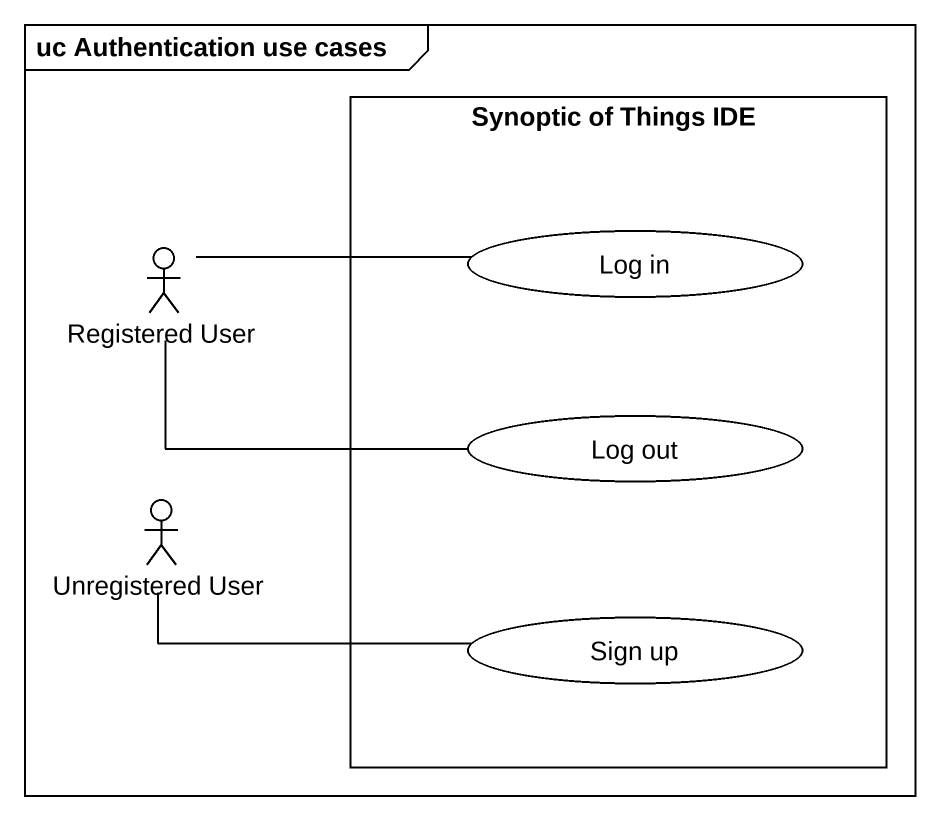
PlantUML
@startuml
mainframe uc Authentication use cases
rectangle "Synoptic of Things IDE" as Synoptic_of_Things_IDE {
  usecase "Log in" as Log_in
  usecase "Log out" as Log_out
  usecase "Sign up" as Sign_up
}
actor "Registered User" as Registered_User
actor "Unregistered User" as Unregistered_User
Registered_User -right- Log_in
Registered_User -right- Log_out
Unregistered_User -right- Sign_up
@enduml
